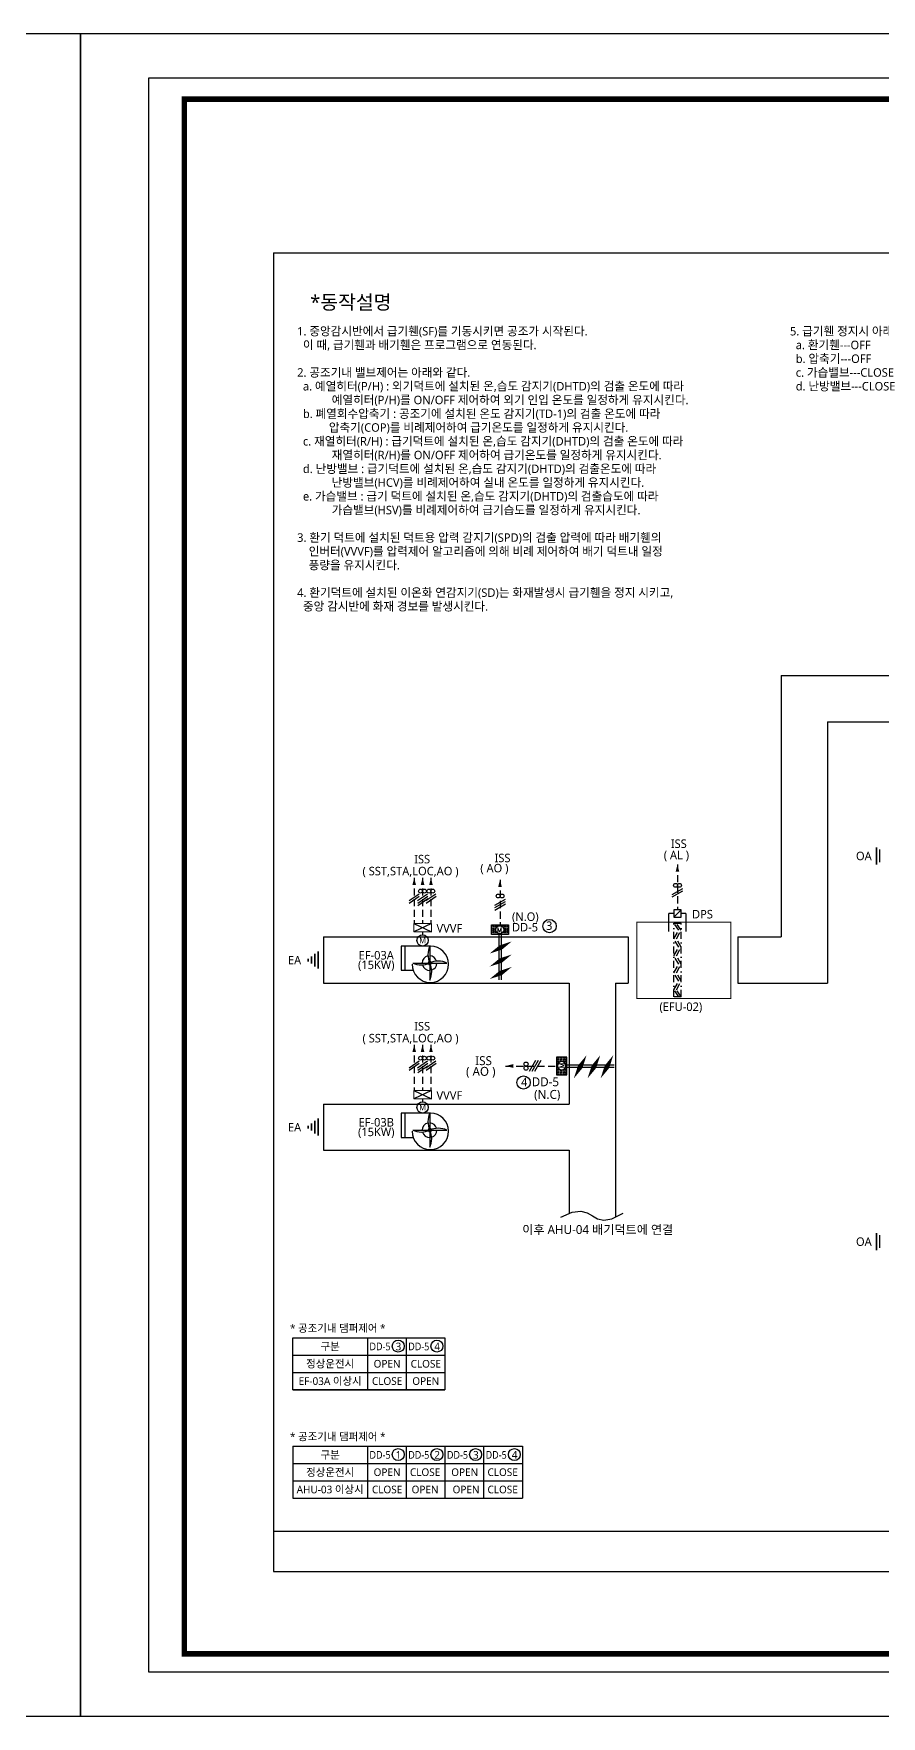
# Model space of a CAD drawing. Header units: millimetres. Extents: x -86 to 11742, y 5229 to 11464.
# Drawn here: x 5838 to 6138, y 5229 to 5823 of the extents above; entities that cross this region are included whole.
import ezdxf
from ezdxf.enums import TextEntityAlignment as Align

# ---------------------------------------------------------------- set-up
doc = ezdxf.new("R2010")
doc.units = ezdxf.units.MM
doc.header["$LTSCALE"] = 5
for name, pattern in [('CENTER', [2, 1.25, -0.25, 0.25, -0.25]), ('DASHDOT', [1, 0.5, -0.25, 0, -0.25]), ('DASHED', [0.75, 0.5, -0.25])]:
    doc.linetypes.add(name, pattern=pattern)
doc.layers.get('0').update_dxf_attribs({"linetype": 'CONTINUOUS'})
for name, color, linetype in [('__CONNECTID__', 7, 'CONTINUOUS'), ('AUTO', 7, 'CONTINUOUS'), ('E', 3, 'CONTINUOUS'), ('FORM', 7, 'CONTINUOUS'), ('LGK-S', 121, 'CONTINUOUS'), ('SBT', 3, 'CONTINUOUS'), ('TEXT-S', 2, 'CONTINUOUS')]:
    doc.layers.add(name, color=color, linetype=linetype)
doc.styles.add('GHS', font='ROMANS.shx', dxfattribs={"bigfont": 'GHS.shx'})
doc.styles.add('QQ', font='MALGUN.TTF.TTF')

# ---------------------------------------------------------------- blocks, each defined once
blk = doc.blocks.new('form')
at = {"layer": 'AUTO'}
for p, q in [((-24.08, 578.4), (816.92, 578.4)), ((-24.08, -15.6), (-24.08, 578.4)), ((816.92, 578.4), (816.92, -15.6)), ((816.92, -15.6), (-24.08, -15.6))]:
    blk.add_line(p, q, dxfattribs=at)
at = {"layer": 'FORM', "color": 3}
blk.add_lwpolyline([(0, 562.79), (792.83, 562.79), (792.83, 0), (0, 0)], close=True, dxfattribs=at)
at = {"layer": 'FORM', "color": 2, "const_width": 1.94}
blk.add_lwpolyline([(12.48, 6.47), (12.48, 555.28), (781.78, 555.28), (781.78, 6.47)], close=True, dxfattribs=at)
blk = doc.blocks.new('D1')
h = blk.add_hatch()
h.set_pattern_fill('DOTS', color=256, scale=2, style=0)
h.set_pattern_definition([(0, (-189.08603, -393.63283), (0.0625, 0.125), [0, -0.125])])
edge = h.paths.add_edge_path(flags=16)
edge.add_arc((-0.54, 1.7), 1.41, 0, 360)
h.paths.add_polyline_path([(2.56, 3.43), (2.56, 0), (-3.44, 0), (-3.44, 3.43)])
blk.add_circle((-0.54, 1.7), 1.41)
at = {"layer": 'AUTO', "color": 3}
for p, q in [((-3.44, 3.43), (2.56, 3.43)), ((-3.44, 0), (-3.44, 3.43)), ((2.56, 0), (-3.44, 0)), ((2.56, 3.43), (2.56, 0))]:
    blk.add_line(p, q, dxfattribs=at)
at = {"layer": 'AUTO', "color": 7, "style": 'GHS'}
blk.add_text('M', height=1.71, dxfattribs=at).set_placement((-1.5, 0.83))
blk = doc.blocks.new('S13')
at = {"layer": 'AUTO', "color": 2}
for p, q in [((-2.76, 0.02), (-1.83, 0.42)), ((-1.83, 0.42), (-1.15, 0.49)), ((-1.15, 0.49), (-0.64, 0.36)), ((-0.64, 0.36), (-0.21, 0.12)), ((-0.21, 0.12), (0.21, -0.12)), ((1.37, -0.12), (2.27, 0.33)), ((0.21, -0.12), (0.71, -0.23)), ((0.71, -0.23), (1.37, -0.12))]:
    blk.add_line(p, q, dxfattribs=at)

msp = doc.modelspace()

# ---------------------------------------------------------------- linework, layer by layer
at = {"const_width": 0.571}
for points in [[(6135.81, 5536.15), (6135.81, 5530.02)], [(6136.92, 5535.39), (6136.92, 5530.78)], [(5935.21, 5496.85), (5935.21, 5495.73)], [(5936.42, 5497.65), (5936.42, 5495)], [(5937.6, 5498.61), (5937.6, 5494)], [(5938.71, 5499.37), (5938.71, 5493.24)], [(5935.21, 5437.87), (5935.21, 5436.75)], [(5936.42, 5438.67), (5936.42, 5436.02)], [(5937.6, 5439.63), (5937.6, 5435.02)], [(5938.71, 5440.39), (5938.71, 5434.26)], [(6135.81, 5400), (6135.81, 5393.87)], [(6136.92, 5399.24), (6136.92, 5394.62)]]:
    msp.add_lwpolyline(points, dxfattribs=at)
for points in [[(5999.29, 5498.61, 0, 1.71, 0), (6003.19, 5500.74, 1.71, 1.71, 0)], [(6007.08, 5502.88, 0, 1.71, 0), (6003.19, 5500.74, 1.71, 1.71, 0)], [(5999.29, 5494, 0, 1.71, 0), (6003.19, 5496.13, 1.71, 1.71, 0)], [(6007.08, 5498.27, 0, 1.71, 0), (6003.19, 5496.13, 1.71, 1.71, 0)], [(6007.08, 5493.87, 0, 1.71, 0), (6003.19, 5491.73, 1.71, 1.71, 0)], [(5999.29, 5489.61, 0, 1.71, 0), (6003.19, 5491.73, 1.71, 1.71, 0)], [(6029, 5454.55, 0, 1.8, 0), (6031.24, 5458.62, 1.8, 1.8, 0)], [(6033.47, 5462.71, 0, 1.8, 0), (6031.24, 5458.62, 1.8, 1.8, 0)], [(6033.83, 5454.55, 0, 1.8, 0), (6036.07, 5458.62, 1.8, 1.8, 0)], [(6038.3, 5462.71, 0, 1.8, 0), (6036.07, 5458.62, 1.8, 1.8, 0)], [(6038.43, 5454.55, 0, 1.8, 0), (6040.68, 5458.62, 1.8, 1.8, 0)], [(6042.9, 5462.71, 0, 1.8, 0), (6040.68, 5458.62, 1.8, 1.8, 0)]]:
    msp.add_lwpolyline(points, format="xyseb")
at = {"layer": 'AUTO', "color": 2}
for p, q in [((5923, 5745.96), (6550, 5745.96)), ((5923, 5745.96), (5923, 5280.46)), ((6102.18, 5596.7), (6530.17, 5596.7)), ((6102.18, 5596.7), (6102.18, 5504.45)), ((6118.46, 5580.41), (6530.17, 5580.41)), ((6118.46, 5580.41), (6118.46, 5488.16)), ((5940.63, 5504.45), (6048.15, 5504.45)), ((5940.63, 5504.45), (5940.63, 5488.16)), ((6048.15, 5504.45), (6048.15, 5488.16)), ((6086.88, 5504.45), (6086.88, 5488.16)), ((6086.88, 5504.45), (6102.18, 5504.45)), ((5940.63, 5488.16), (6027.38, 5488.16)), ((6027.38, 5488.16), (6027.38, 5445.47)), ((6043.67, 5488.16), (6043.67, 5405.56)), ((6043.67, 5488.16), (6048.15, 5488.16)), ((6086.88, 5488.16), (6118.46, 5488.16)), ((5940.63, 5445.47), (6027.38, 5445.47)), ((5940.63, 5445.47), (5940.63, 5429.18)), ((5940.63, 5429.18), (6027.38, 5429.18)), ((6027.38, 5429.18), (6027.38, 5406.83)), ((5923, 5294.71), (6550, 5294.71)), ((5923, 5280.46), (6550, 5280.46))]:
    msp.add_line(p, q, dxfattribs=at)
at = {"layer": 'AUTO', "color": 4, "linetype": 'DASHED'}
for p, q in [((5972.65, 5525.34), (5972.65, 5509.26)), ((5975.6, 5525.34), (5975.6, 5509.26)), ((5978.56, 5525.34), (5978.56, 5509.16)), ((6002.93, 5524.66), (6002.93, 5508.73)), ((6065.55, 5530.06), (6065.55, 5514.06)), ((5972.65, 5466.36), (5972.65, 5450.28)), ((5975.6, 5466.36), (5975.6, 5450.28)), ((5978.56, 5466.36), (5978.56, 5450.18)), ((6004.92, 5458.9), (6022.87, 5458.9))]:
    msp.add_line(p, q, dxfattribs=at)
at = {"layer": 'AUTO'}
for p, q in [((5970.85, 5517.27), (5974.39, 5519.7)), ((5970.92, 5516.42), (5974.45, 5518.84)), ((5973.8, 5517.27), (5977.34, 5519.7)), ((5973.87, 5516.42), (5977.4, 5518.84)), ((5976.75, 5517.27), (5980.29, 5519.7)), ((5976.82, 5516.42), (5980.36, 5518.84)), ((6063.73, 5519.44), (6067.44, 5521.58)), ((6063.73, 5518.58), (6067.44, 5520.72)), ((5973.92, 5515.55), (5977.45, 5517.98)), ((6001.1, 5515.69), (6004.82, 5517.83)), ((6001.1, 5514.83), (6004.82, 5516.97)), ((6001.1, 5513.97), (6004.82, 5516.11)), ((6062.55, 5506.34), (6062.55, 5512.77)), ((6064.27, 5512.77), (6062.55, 5512.77)), ((6068.55, 5512.77), (6066.84, 5512.77)), ((6068.55, 5512.77), (6068.55, 5506.34)), ((6002.51, 5505.3), (6002.51, 5489.29)), ((6003.36, 5505.3), (6003.36, 5489.29)), ((5970.85, 5458.29), (5974.39, 5460.72)), ((5970.92, 5457.44), (5974.45, 5459.86)), ((5973.8, 5458.29), (5977.34, 5460.72)), ((5973.87, 5457.44), (5977.4, 5459.86)), ((5973.92, 5456.57), (5977.45, 5459)), ((5976.75, 5458.29), (5980.29, 5460.72)), ((5976.82, 5457.44), (5980.36, 5459.86)), ((6015.51, 5460.81), (6013.26, 5456.92)), ((6016.41, 5460.81), (6014.16, 5456.92)), ((6017.3, 5460.81), (6015.06, 5456.92)), ((6026.46, 5459.34), (6043.23, 5459.34)), ((6026.46, 5458.44), (6043.23, 5458.44)), ((5956.17, 5362.95), (5956.17, 5344.63)), ((5969.84, 5362.95), (5969.84, 5344.63)), ((5969.84, 5362.95), (5969.84, 5344.63)), ((5969.84, 5362.95), (5969.84, 5344.63)), ((5969.84, 5362.95), (5969.84, 5344.63)), ((5983.5, 5362.95), (5983.5, 5344.63)), ((5983.5, 5362.95), (5983.5, 5344.63)), ((5983.5, 5362.95), (5983.5, 5344.63)), ((5983.5, 5362.95), (5983.5, 5344.63)), ((5929.81, 5356.84), (5983.5, 5356.84)), ((5929.81, 5350.74), (5983.5, 5350.74)), ((5929.81, 5344.63), (5983.5, 5344.63)), ((5929.81, 5344.63), (5983.5, 5344.63)), ((5929.81, 5324.68), (5929.81, 5306.36)), ((5956.17, 5324.68), (5956.17, 5306.36)), ((5956.17, 5324.68), (5956.17, 5306.36)), ((5956.17, 5324.68), (5956.17, 5306.36)), ((5969.84, 5324.68), (5969.84, 5306.36)), ((5969.84, 5324.68), (5969.84, 5306.36)), ((5969.84, 5324.68), (5969.84, 5306.36)), ((5969.84, 5324.68), (5969.84, 5306.36)), ((5983.5, 5324.68), (5983.5, 5306.36)), ((5983.5, 5324.68), (5983.5, 5306.36)), ((5983.5, 5324.68), (5983.5, 5306.36)), ((5983.5, 5324.68), (5983.5, 5306.36)), ((5983.5, 5324.68), (5983.5, 5306.36)), ((5997.16, 5324.68), (5997.16, 5306.36)), ((5997.16, 5324.68), (5997.16, 5306.36)), ((5997.16, 5324.68), (5997.16, 5306.36)), ((5997.16, 5324.68), (5997.16, 5306.36)), ((6010.83, 5324.68), (6010.83, 5306.36)), ((6010.83, 5324.68), (6010.83, 5306.36)), ((6010.83, 5324.68), (6010.83, 5306.36)), ((5929.81, 5318.57), (6010.83, 5318.57)), ((5929.81, 5312.47), (6010.83, 5312.47)), ((5929.81, 5306.36), (6010.83, 5306.36)), ((5929.81, 5306.36), (6010.83, 5306.36))]:
    msp.add_line(p, q, dxfattribs=at)
at = {"layer": 'AUTO', "color": 3}
for p, q in [((6064.27, 5511.48), (6066.84, 5514.06)), ((6066.84, 5514.06), (6064.27, 5514.06)), ((6064.27, 5514.06), (6064.27, 5511.48)), ((6066.84, 5511.48), (6066.84, 5514.06)), ((6064.27, 5511.48), (6066.84, 5511.48))]:
    msp.add_line(p, q, dxfattribs=at)
at = {"layer": 'AUTO', "linetype": 'DASHDOT'}
for p, q in [((6064.31, 5483.34), (6064.31, 5509.32)), ((6064.31, 5509.32), (6066.88, 5509.32)), ((6066.88, 5483.34), (6066.88, 5509.32)), ((6066.88, 5483.34), (6064.31, 5483.34))]:
    msp.add_line(p, q, dxfattribs=at)
at = {"layer": 'AUTO', "color": 6}
for p, q in [((5978.34, 5501.26), (5968.05, 5501.26)), ((5978.34, 5501.26), (5968.05, 5501.26)), ((5968.05, 5501.26), (5968.05, 5499.86)), ((5968.05, 5501.26), (5968.05, 5492.69)), ((5969.34, 5501.26), (5969.34, 5499.86)), ((5969.34, 5501.26), (5969.34, 5492.69)), ((5978.15, 5501.26), (5978.15, 5489.21)), ((5972.13, 5495.23), (5984.17, 5495.23)), ((5968.05, 5492.69), (5972.28, 5492.69)), ((5978.34, 5442.28), (5968.05, 5442.28)), ((5978.34, 5442.28), (5968.05, 5442.28)), ((5968.05, 5442.28), (5968.05, 5440.88)), ((5968.05, 5442.28), (5968.05, 5433.71)), ((5969.34, 5442.28), (5969.34, 5440.88)), ((5969.34, 5442.28), (5969.34, 5433.71)), ((5978.15, 5442.28), (5978.15, 5430.23)), ((5972.13, 5436.25), (5984.17, 5436.25)), ((5968.05, 5433.71), (5972.28, 5433.71))]:
    msp.add_line(p, q, dxfattribs=at)
at = {"layer": 'AUTO'}
for points in [[(6065.55, 5530.06, 0, 1.29, 0), (6065.55, 5527.49, 1.29, 1.29, 0)], [(5972.65, 5525.34, 0, 1.29, 0), (5972.65, 5522.77, 1.29, 1.29, 0)], [(5975.6, 5525.34, 0, 1.29, 0), (5975.6, 5522.77, 1.29, 1.29, 0)], [(5978.56, 5525.34, 0, 1.29, 0), (5978.56, 5522.77, 1.29, 1.29, 0)], [(6002.93, 5524.66, 0, 1.29, 0), (6002.93, 5522.09, 1.29, 1.29, 0)], [(5972.65, 5466.36, 0, 1.29, 0), (5972.65, 5463.79, 1.29, 1.29, 0)], [(5975.6, 5466.36, 0, 1.29, 0), (5975.6, 5463.79, 1.29, 1.29, 0)], [(5978.56, 5466.36, 0, 1.29, 0), (5978.56, 5463.79, 1.29, 1.29, 0)], [(6004.92, 5458.9, 0, 1.35, 0), (6007.62, 5458.9, 1.35, 1.35, 0)]]:
    msp.add_lwpolyline(points, format="xyseb", dxfattribs=at)
at = {"layer": 'AUTO', "color": 2, "linetype": 'CENTER', "const_width": 0.343}
msp.add_lwpolyline([(6084.44, 5509.68), (6084.44, 5482.72), (6051.18, 5482.72), (6051.18, 5509.68)], close=True, dxfattribs=at)
at = {"layer": 'AUTO', "color": 3, "linetype": 'DASHDOT'}
for points in [[(6066.02, 5483.34), (6064.31, 5485.83), (6066.02, 5488.83), (6064.31, 5491.83), (6066.02, 5494.83), (6064.31, 5497.83), (6066.02, 5500.83), (6064.31, 5503.83), (6066.02, 5506.83), (6064.31, 5509.32)], [(6066.88, 5483.34), (6065.17, 5485.83), (6066.88, 5488.83), (6065.17, 5491.83), (6066.88, 5494.83), (6065.17, 5497.83), (6066.88, 5500.83), (6065.17, 5503.83), (6066.88, 5506.83), (6065.17, 5509.32)]]:
    msp.add_lwpolyline(points, dxfattribs=at)
at = {"layer": 'AUTO'}
for points in [[(5983.5, 5344.63), (5929.81, 5344.63), (5929.81, 5362.95), (5983.5, 5362.95)], [(5929.81, 5324.68), (6010.83, 5324.68), (6010.83, 5306.36)]]:
    msp.add_lwpolyline(points, dxfattribs=at)
for centre, radius in [((5974.88, 5520.64), 0.686), ((5976.26, 5520.64), 0.686), ((5977.84, 5520.64), 0.686), ((5979.21, 5520.64), 0.686), ((6002.27, 5518.91), 0.686), ((6003.65, 5518.91), 0.686), ((6064.9, 5522.67), 0.686), ((6066.27, 5522.67), 0.686), ((6020.41, 5508.28), 2.35), ((5974.88, 5461.66), 0.686), ((5976.26, 5461.66), 0.686), ((5977.84, 5461.66), 0.686), ((5979.21, 5461.66), 0.686), ((6012.13, 5459.58), 0.718), ((6012.13, 5458.14), 0.718), ((6011.24, 5453.07), 2.35), ((5967, 5360.02), 2.11), ((5980.66, 5360.02), 2.11), ((5967, 5321.75), 2.11), ((5980.66, 5321.75), 2.11), ((5994.33, 5321.75), 2.11), ((6007.99, 5321.75), 2.11)]:
    msp.add_circle(centre, radius, dxfattribs=at)
at = {"layer": 'AUTO', "color": 6}
for centre, radius, start, end in [((5978.34, 5494.83), 6.43, 180, 90), ((5984.51, 5498.24), 7.03, 154.65348, 205.34652), ((5975.14, 5501.59), 7.03, 244.65348, 295.34652), ((5978.04, 5495.24), 2.57, 102.28412, 180.14544), ((5978.04, 5495.24), 2.57, 195.12779, 272.51231), ((5978.15, 5495.24), 0.559, 112.81505, 180.66878), ((5978.15, 5495.24), 0.559, 203.77209, 270.5238), ((5978.04, 5495.24), 2.57, 14.46169, 87.48769), ((5981.16, 5488.88), 7.03, 64.65348, 115.34652), ((5978.15, 5495.24), 0.559, 22.36428, 89.4762), ((5971.8, 5492.22), 7.03, 334.65348, 25.34652), ((5978.15, 5495.24), 0.559, 293.32009, 359.33122), ((5978.04, 5495.24), 2.57, 287.35812, 359.85456), ((5978.34, 5435.85), 6.43, 180, 90), ((5984.51, 5439.26), 7.03, 154.65348, 205.34652), ((5975.14, 5442.61), 7.03, 244.65348, 295.34652), ((5978.04, 5436.26), 2.57, 102.28412, 180.14544), ((5978.04, 5436.26), 2.57, 195.12779, 272.51231), ((5978.15, 5436.26), 0.559, 112.81505, 180.66878), ((5978.15, 5436.26), 0.559, 203.77209, 270.5238), ((5978.04, 5436.26), 2.57, 14.46169, 87.48769), ((5981.16, 5429.9), 7.03, 64.65348, 115.34652), ((5978.15, 5436.26), 0.559, 22.36428, 89.4762), ((5971.8, 5433.24), 7.03, 334.65348, 25.34652), ((5978.15, 5436.26), 0.559, 293.32009, 359.33122), ((5978.04, 5436.26), 2.57, 287.35812, 359.85456)]:
    msp.add_arc(centre, radius, start, end, dxfattribs=at)
at = {"layer": 'LGK-S', "color": 3}
for p, q in [((5972.57, 5509.26), (5978.76, 5506.26)), ((5978.76, 5509.26), (5972.57, 5506.26)), ((5975.66, 5505.24), (5975.66, 5506.26)), ((5975.66, 5505.24), (5975.66, 5506.26)), ((5972.57, 5450.28), (5978.76, 5447.28)), ((5978.76, 5450.28), (5972.57, 5447.28)), ((5975.66, 5446.26), (5975.66, 5447.28)), ((5975.66, 5446.26), (5975.66, 5447.28))]:
    msp.add_line(p, q, dxfattribs=at)
at = {"layer": 'LGK-S', "color": 3, "lineweight": 0}
for points in [[(5972.57, 5509.26), (5978.76, 5509.26), (5978.76, 5506.26), (5972.57, 5506.26), (5972.57, 5509.26)], [(5972.57, 5450.28), (5978.76, 5450.28), (5978.76, 5447.28), (5972.57, 5447.28), (5972.57, 5450.28)]]:
    msp.add_lwpolyline(points, dxfattribs=at)
at = {"layer": 'SBT', "color": 2}
for centre in [(5975.61, 5503.25), (5975.61, 5444.27)]:
    msp.add_circle(centre, 1.99, dxfattribs=at)

# ---------------------------------------------------------------- block references
msp.add_blockref('D1', (6003.36, 5505.3))
at = {"xscale": -1.047374999947463, "yscale": 1.047374999947463, "zscale": 1.047374999947463, "rotation": 90}
msp.add_blockref('D1', (6026.46, 5458.44), dxfattribs=at)
at = {"layer": 'AUTO', "xscale": 0.999994771384126, "yscale": 0.999994771384126, "zscale": 0.999994771384126}
for p in [(5038.01, 5244.93), (5879.01, 5244.93)]:
    msp.add_blockref('form', p, dxfattribs=at)
at = {"layer": 'AUTO', "color": 2, "xscale": 4.375, "yscale": 4.375, "zscale": 4.375}
msp.add_blockref('S13', (6036.44, 5405.46), dxfattribs=at)

# ---------------------------------------------------------------- texts
at = {"style": 'QQ'}
for s, p in [('1. 중앙감시반에서 급기휀(SF)를 기동시키면 공조가 시작된다.', (5931.34, 5716.8)), ('  이 때, 급기휀과 배기휀은 프로그램으로 연동된다.', (5931.34, 5711.94)), ('5. 급기휀 정지시 아래와 같이 NORMAL 상태를 유지한다.', (6105.28, 5716.8)), ('  a. 환기휀---OFF', (6105.28, 5711.94)), ('  b. 압축기---OFF', (6105.28, 5707.08)), ('2. 공조기내 밸브제어는 아래와 같다.', (5931.34, 5702.22)), ('  c. 가습밸브---CLOSE', (6105.28, 5702.22)), ('  a. 예열히터(P/H) : 외기덕트에 설치된 온,습도 감지기(DHTD)의 검출 온도에 따라 ', (5931.34, 5697.37)), ('  d. 난방밸브---CLOSE', (6105.28, 5697.37)), ('3. 환기 덕트에 설치된 덕트용 압력 감지기(SPD)의 검출 압력에 따라 배기휀의', (5931.34, 5643.94)), ('    풍량을 유지시킨다.', (5931.34, 5634.22)), ('    인버터(VVVF)를 압력제어 알고리즘에 의해 비례 제어하여 배기 덕트내 일정 ', (5931.34, 5639.08)), ('4. 환기덕트에 설치된 이온화 연감지기(SD)는 화재발생시 급기휀을 정지 시키고, ', (5931.34, 5624.51)), ('  중앙 감시반에 화재 경보를 발생시킨다.', (5931.34, 5619.65))]:
    msp.add_text(s, height=3, dxfattribs=at).set_placement(p)
at = {"layer": '__CONNECTID__', "color": 4, "style": 'QQ'}
for s, height, p in [('( AO )', 3, (5995.98, 5527.25)), ('( SST,STA,LOC,AO )', 3, (5954.4, 5526.21)), ('(N.O)', 3, (6007.16, 5510.12)), ('DD-5', 3, (6007.16, 5506.41)), ('( SST,STA,LOC,AO )', 3, (5954.4, 5467.23)), ('( AO )', 3.142, (5990.94, 5455.44)), ('DD-5', 3.142, (6014.13, 5451.76)), ('(N.C)', 3.142, (6014.97, 5447.31))]:
    msp.add_text(s, height=height, dxfattribs=at).set_placement(p)
for s, p in [('VVVF', (5985.05, 5507.49)), ('(15KW)', (5959.25, 5494.29)), ('EF-03A', (5959.25, 5498.01)), ('VVVF', (5985.05, 5448.5)), ('(15KW)', (5959.25, 5435.31)), ('EF-03B', (5959.25, 5439.03))]:
    msp.add_text(s, height=3, dxfattribs=at).set_placement(p, align=Align.MIDDLE)
at = {"layer": 'AUTO', "color": 171, "style": 'QQ'}
msp.add_text('*동작설명', height=5, dxfattribs=at).set_placement((5950.28, 5728.58), align=Align.MIDDLE)
at = {"layer": 'AUTO', "style": 'QQ'}
for s, height, p in [('  b. 폐열회수압축기 : 공조기에 설치된 온도 감지기(TD-1)의 검출 온도에 따라 ', 3, (5931.34, 5687.65)), ('            예열히터(P/H)를 ON/OFF 제어하여 외기 인입 온도를 일정하게 유지시킨다. ', 3, (5931.34, 5692.51)), ('           압축기(COP)를 비례제어하여 급기온도를 일정하게 유지시킨다.', 3, (5931.34, 5682.8)), ('  c. 재열히터(R/H) : 급기덕트에 설치된 온,습도 감지기(DHTD)의 검출 온도에 따라 ', 3, (5931.34, 5677.94)), ('            재열히터(R/H)를 ON/OFF 제어하여 급기온도를 일정하게 유지시킨다.', 3, (5931.34, 5673.08)), ('  d. 난방밸브 : 급기덕트에 설치된 온,습도 감지기(DHTD)의 검출온도에 따라 ', 3, (5931.34, 5668.22)), ('            난방밸브(HCV)를 비례제어하여 실내 온도를 일정하게 유지시킨다.', 3, (5931.34, 5663.37)), ('  e. 가습밸브 : 급기 덕트에 설치된 온,습도 감지기(DHTD)의 검출습도에 따라 ', 3, (5931.34, 5658.51)), ('            가습밸브(HSV)를 비례제어하여 급기습도를 일정하게 유지시킨다.', 3, (5931.34, 5653.65)), ('* 공조기내 댐퍼제어 * ', 2.7, (5928.81, 5365.01)), ('* 공조기내 댐퍼제어 * ', 2.7, (5928.81, 5326.74))]:
    msp.add_text(s, height=height, dxfattribs=at).set_placement(p)
at = {"layer": 'AUTO', "color": 2, "style": 'QQ'}
msp.add_text('ISS', height=3, dxfattribs=at).set_placement((6063.22, 5535.88))
at = {"layer": 'AUTO', "color": 4, "style": 'QQ'}
for s, p in [('( AL )', (6060.72, 5531.87)), ('DPS', (6070.7, 5511))]:
    msp.add_text(s, height=3, dxfattribs=at).set_placement(p)
at = {"layer": 'AUTO', "style": 'QQ'}
for s, height, p in [('3', 3, (6020.31, 5508.44)), ('4', 3, (6011.47, 5453.23)), ('구분', 2.7, (5942.99, 5359.9)), ('3', 2.7, (5967.09, 5359.9)), ('4', 2.7, (5980.75, 5359.9)), ('정상운전시', 2.7, (5942.99, 5353.79)), ('OPEN', 2.7, (5963.07, 5353.79)), ('CLOSE', 2.7, (5976.73, 5353.79)), ('EF-03A 이상시', 2.7, (5942.99, 5347.68)), ('CLOSE', 2.7, (5963.07, 5347.68)), ('OPEN', 2.7, (5976.73, 5347.68)), ('구분', 2.7, (5942.99, 5321.63)), ('1', 2.7, (5967.09, 5321.63)), ('2', 2.7, (5980.75, 5321.63)), ('3', 2.7, (5994.41, 5321.63)), ('4', 2.7, (6008.07, 5321.63)), ('정상운전시', 2.7, (5942.99, 5315.52)), ('OPEN', 2.7, (5963.07, 5315.52)), ('CLOSE', 2.7, (5976.48, 5315.52)), ('OPEN', 2.7, (5990.47, 5315.52)), ('CLOSE', 2.7, (6003.86, 5315.52)), ('AHU-03 이상시', 2.7, (5942.99, 5309.41)), ('CLOSE', 2.7, (5963.07, 5309.41)), ('OPEN', 2.7, (5976.48, 5309.41)), ('OPEN', 2.7, (5990.95, 5309.41)), ('CLOSE', 2.7, (6003.86, 5309.41))]:
    msp.add_text(s, height=height, dxfattribs=at).set_placement(p, align=Align.MIDDLE_CENTER)
at = {"layer": 'AUTO', "color": 4, "style": 'QQ'}
msp.add_text('(EFU-02)', height=3, dxfattribs=at).set_placement((6066.75, 5479.52), align=Align.MIDDLE)
at = {"layer": 'AUTO', "style": 'QQ', "width": 0.9}
for p in [(5960.59, 5359.9), (5974.26, 5359.9), (5960.59, 5321.63), (5974.26, 5321.63), (5987.92, 5321.63), (6001.58, 5321.63)]:
    msp.add_text('DD-5', height=2.7, dxfattribs=at).set_placement(p, align=Align.MIDDLE_CENTER)
at = {"layer": 'E', "color": 2, "style": 'QQ'}
for s, height, p in [('ISS', 3, (5972.65, 5530.43)), ('ISS', 3, (6001.01, 5530.85)), ('OA', 3, (6128.56, 5531.56)), ('EA', 3, (5928.08, 5494.77)), ('ISS', 3, (5972.65, 5471.45)), ('ISS', 3.142, (5994.19, 5459.22)), ('EA', 3, (5928.08, 5435.79)), ('이후 AHU-04 배기덕트에 연결', 3.1421, (6010.77, 5399.6)), ('OA', 3, (6128.56, 5395.41))]:
    msp.add_text(s, height=height, dxfattribs=at).set_placement(p)
at = {"layer": 'TEXT-S', "color": 7, "style": 'QQ'}
for p in [(5975.61, 5503.26), (5975.61, 5444.28)]:
    msp.add_text('M', height=2, dxfattribs=at).set_placement(p, align=Align.MIDDLE)

doc.saveas('drawing.dxf')
